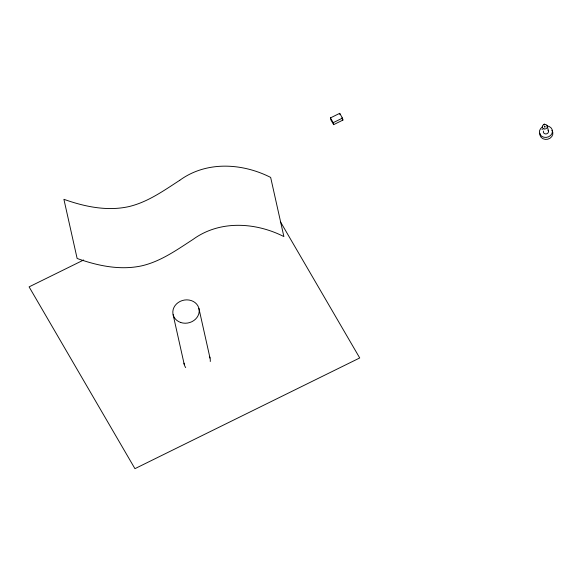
<?xml version="1.0" encoding="UTF-8"?>
<svg xmlns="http://www.w3.org/2000/svg" width="582" height="582" viewBox="0 0 582 582"><rect width="100%" height="100%" fill="white"/><g stroke="black" fill="none" stroke-linecap="round" stroke-linejoin="round"><path stroke-width="0.87" d="M330.438 117.906L339.706 113.337L342.478 118.11L342.922 120.088L333.661 124.65L330.882 119.885L330.438 117.906L333.217 122.678L333.661 124.65M333.217 122.678L342.478 118.11M83.663 260.001L29.1 286.875L134.937 468.663L359.72 357.952L280.335 221.611M341.729 118.044L342.922 120.088M547.313 125.967L548.419 130.906M339.706 113.337L339.997 114.661M198.913 308.431L210.015 358.068M173.116 314.666L184.21 364.303M546.687 125.901A6.562 5.733 -12.6 0 1 551.903 133.693A6.562 5.733 -12.6 0 1 541.646 136.232A6.562 5.733 -12.6 0 1 542.504 126.934M551.925 130.332A6.562 5.733 -12.6 0 1 547.793 139.2A6.562 5.733 -12.6 0 1 539.892 133.307M541.966 129.619A6.562 5.733 -12.6 0 1 542.446 129.24M547.997 130.186A2.604 2.277 -12.6 0 1 546.353 133.904A2.604 2.277 -12.6 0 1 543.479 131.066M209.658 356.926A13.27 11.596 -12.6 0 1 210.255 361.531M185.68 367.584A13.27 11.596 -12.6 0 1 183.999 363.139M543.806 124.424C544.577 126.039 545.319 122.991 543.814 124.373M544.316 126.694C545.145 128.316 545.727 125.261 544.323 126.65M179.751 180.296C163.644 190.721 147.566 202.26 128.557 206.675C106.819 211.39 84.492 206.639 63.904 199.313L77.13 258.473C97.711 265.799 120.045 270.55 141.775 265.829C160.792 261.413 176.87 249.882 192.977 239.457C219.64 219.996 255.447 222.164 283.885 236.576L270.659 177.423C242.221 163.004 206.421 160.843 179.751 180.296M543.966 128.928A2.604 2.277 -12.6 0 0 547.371 126.178A2.604 2.277 -12.6 0 0 543.144 125.072A2.604 2.277 -12.6 0 0 543.966 128.928M180.726 322.501A13.27 11.596 -12.6 0 0 199.131 309.588A13.27 11.596 -12.6 0 0 178.194 302.553A13.27 11.596 -12.6 0 0 180.726 322.501"/></g></svg>
